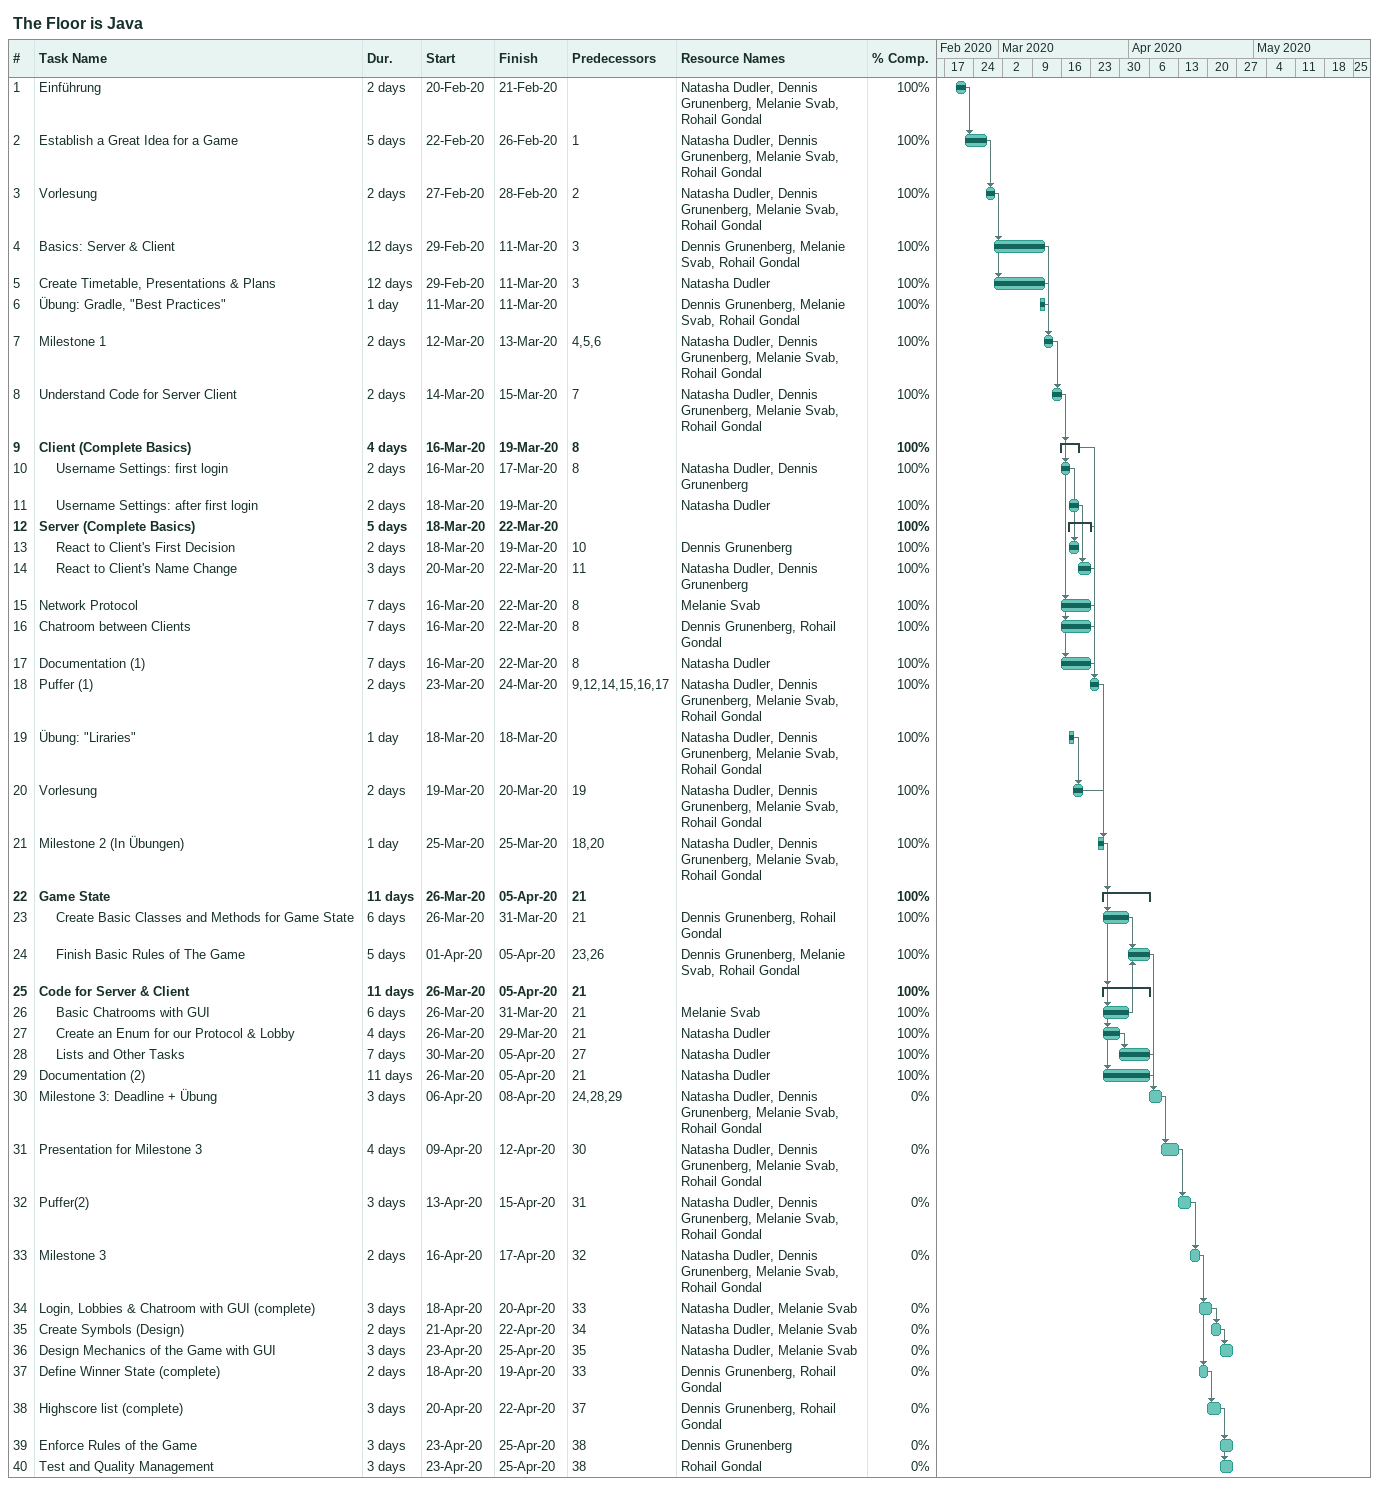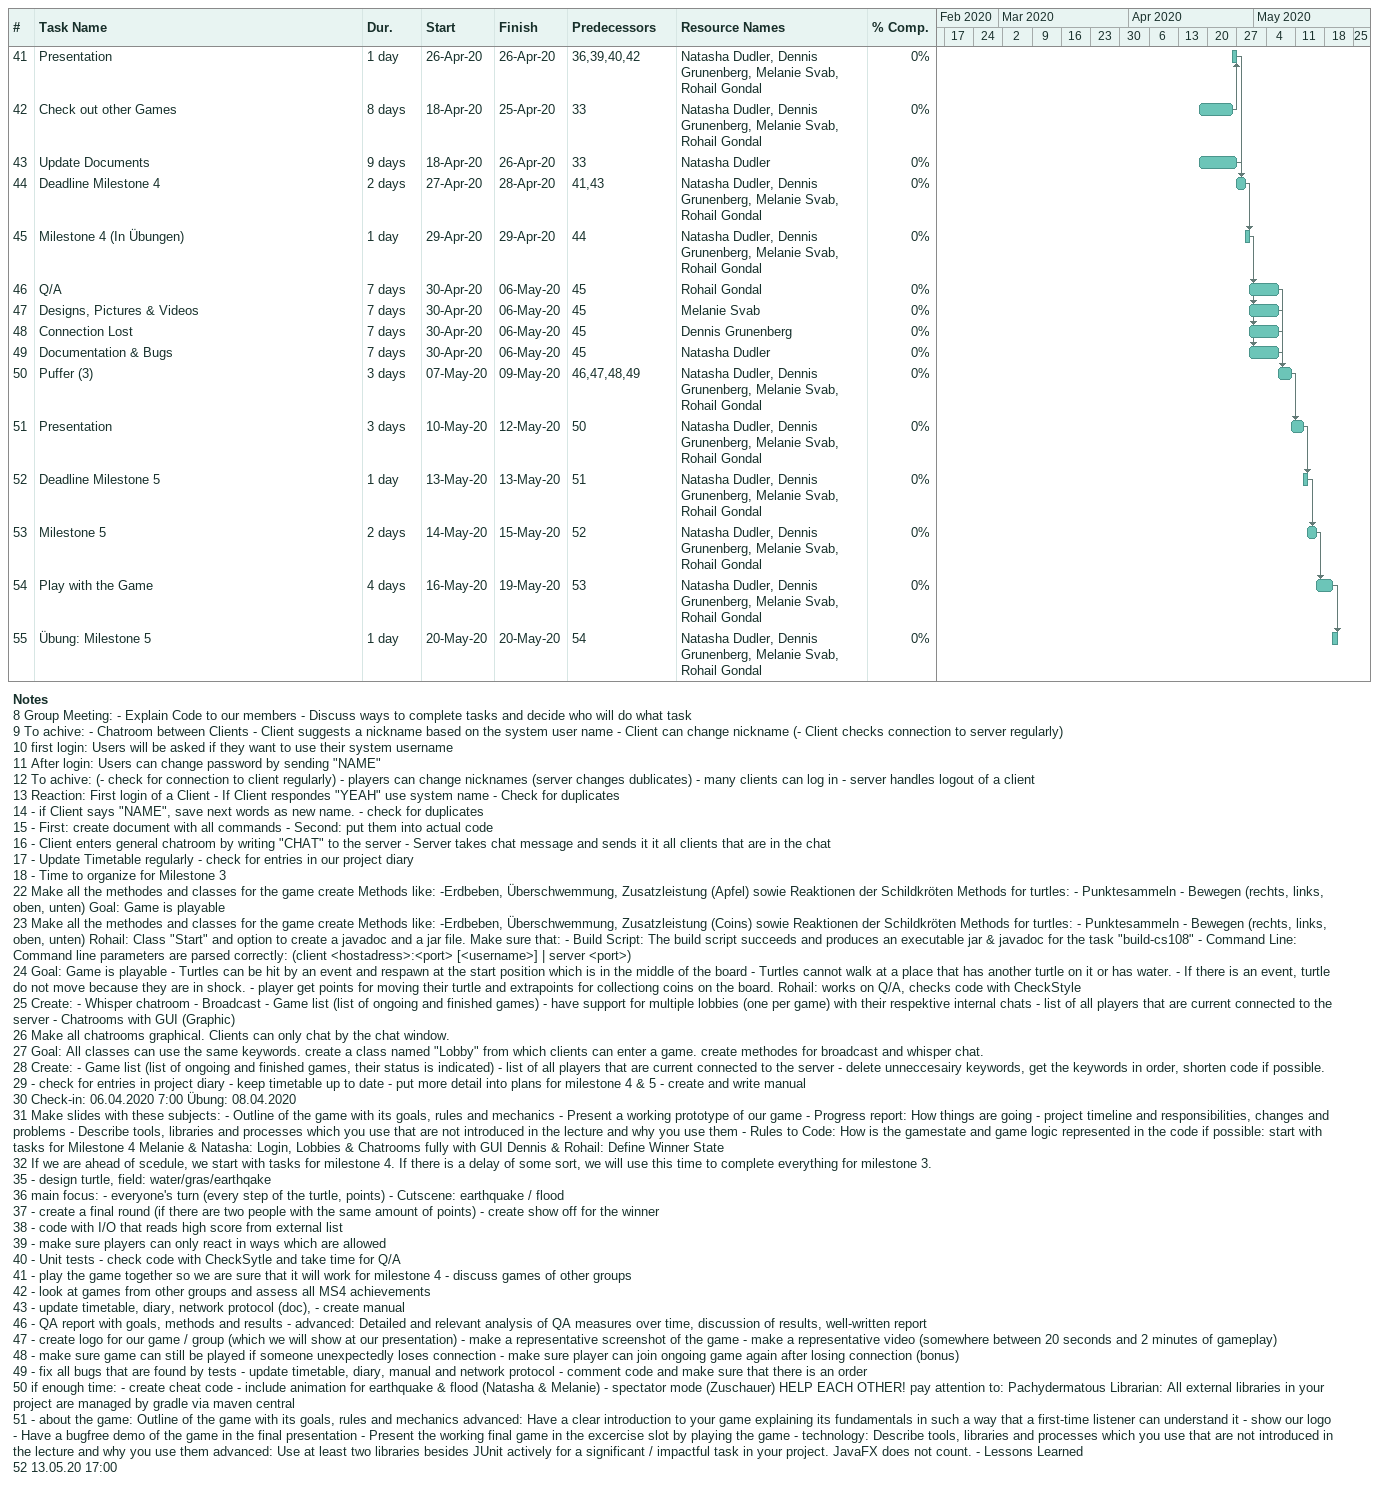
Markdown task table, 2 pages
The Floor is Java

| ID | Level | Task | Duration | Start | Finish | Predecessors | Resources | % complete |
|---|---|---|---|---|---|---|---|---|
| 1 | 1 | Einführung | 2d | 2020-02-20 | 2020-02-21 |  | Natasha Dudler, Dennis Grunenberg, Melanie Svab, Rohail Gondal | 100 |
| 2 | 1 | Establish a Great Idea for a Game | 5d | 2020-02-22 | 2020-02-26 | 1 | Natasha Dudler, Dennis Grunenberg, Melanie Svab, Rohail Gondal | 100 |
| 3 | 1 | Vorlesung | 2d | 2020-02-27 | 2020-02-28 | 2 | Natasha Dudler, Dennis Grunenberg, Melanie Svab, Rohail Gondal | 100 |
| 4 | 1 | Basics: Server & Client | 12d | 2020-02-29 | 2020-03-11 | 3 | Dennis Grunenberg, Melanie Svab, Rohail Gondal | 100 |
| 5 | 1 | Create Timetable, Presentations & Plans | 12d | 2020-02-29 | 2020-03-11 | 3 | Natasha Dudler | 100 |
| 6 | 1 | Übung: Gradle, "Best Practices" | 1d | 2020-03-11 | 2020-03-11 |  | Dennis Grunenberg, Melanie Svab, Rohail Gondal | 100 |
| 7 | 1 | Milestone 1 | 2d | 2020-03-12 | 2020-03-13 | 4, 5, 6 | Natasha Dudler, Dennis Grunenberg, Melanie Svab, Rohail Gondal | 100 |
| 8 | 1 | Understand Code for Server Client | 2d | 2020-03-14 | 2020-03-15 | 7 | Natasha Dudler, Dennis Grunenberg, Melanie Svab, Rohail Gondal | 100 |
| 9 | 1 | **Client (Complete Basics)** | 4d | 2020-03-16 | 2020-03-19 | 8 |  | 100 |
| 10 | 2 | Username Settings: first login | 2d | 2020-03-16 | 2020-03-17 | 8 | Natasha Dudler, Dennis Grunenberg | 100 |
| 11 | 2 | Username Settings: after first login | 2d | 2020-03-18 | 2020-03-19 |  | Natasha Dudler | 100 |
| 12 | 1 | **Server (Complete Basics)** | 5d | 2020-03-18 | 2020-03-22 |  |  | 100 |
| 13 | 2 | React to Client's First Decision | 2d | 2020-03-18 | 2020-03-19 | 10 | Dennis Grunenberg | 100 |
| 14 | 2 | React to Client's Name Change | 3d | 2020-03-20 | 2020-03-22 | 11 | Natasha Dudler, Dennis Grunenberg | 100 |
| 15 | 1 | Network Protocol | 7d | 2020-03-16 | 2020-03-22 | 8 | Melanie Svab | 100 |
| 16 | 1 | Chatroom between Clients | 7d | 2020-03-16 | 2020-03-22 | 8 | Dennis Grunenberg, Rohail Gondal | 100 |
| 17 | 1 | Documentation (1) | 7d | 2020-03-16 | 2020-03-22 | 8 | Natasha Dudler | 100 |
| 18 | 1 | Puffer (1) | 2d | 2020-03-23 | 2020-03-24 | 9, 12, 14, 15, 16, 17 | Natasha Dudler, Dennis Grunenberg, Melanie Svab, Rohail Gondal | 100 |
| 19 | 1 | Übung: "Liraries" | 1d | 2020-03-18 | 2020-03-18 |  | Natasha Dudler, Dennis Grunenberg, Melanie Svab, Rohail Gondal | 100 |
| 20 | 1 | Vorlesung | 2d | 2020-03-19 | 2020-03-20 | 19 | Natasha Dudler, Dennis Grunenberg, Melanie Svab, Rohail Gondal | 100 |
| 21 | 1 | Milestone 2 (In Übungen) | 1d | 2020-03-25 | 2020-03-25 | 18, 20 | Natasha Dudler, Dennis Grunenberg, Melanie Svab, Rohail Gondal | 100 |
| 22 | 1 | **Game State** | 11d | 2020-03-26 | 2020-04-05 | 21 |  | 100 |
| 23 | 2 | Create Basic Classes and Methods for Game State | 6d | 2020-03-26 | 2020-03-31 | 21 | Dennis Grunenberg, Rohail Gondal | 100 |
| 24 | 2 | Finish Basic Rules of The Game | 5d | 2020-04-01 | 2020-04-05 | 23, 26 | Dennis Grunenberg, Melanie Svab, Rohail Gondal | 100 |
| 25 | 1 | **Code for Server & Client** | 11d | 2020-03-26 | 2020-04-05 | 21 |  | 100 |
| 26 | 2 | Basic Chatrooms with GUI | 6d | 2020-03-26 | 2020-03-31 | 21 | Melanie Svab | 100 |
| 27 | 2 | Create an Enum for our Protocol & Lobby | 4d | 2020-03-26 | 2020-03-29 | 21 | Natasha Dudler | 100 |
| 28 | 2 | Lists and Other Tasks | 7d | 2020-03-30 | 2020-04-05 | 27 | Natasha Dudler | 100 |
| 29 | 1 | Documentation (2) | 11d | 2020-03-26 | 2020-04-05 | 21 | Natasha Dudler | 100 |
| 30 | 1 | Milestone 3: Deadline + Übung | 3d | 2020-04-06 | 2020-04-08 | 24, 28, 29 | Natasha Dudler, Dennis Grunenberg, Melanie Svab, Rohail Gondal | 0 |
| 31 | 1 | Presentation for Milestone 3 | 4d | 2020-04-09 | 2020-04-12 | 30 | Natasha Dudler, Dennis Grunenberg, Melanie Svab, Rohail Gondal | 0 |
| 32 | 1 | Puffer(2) | 3d | 2020-04-13 | 2020-04-15 | 31 | Natasha Dudler, Dennis Grunenberg, Melanie Svab, Rohail Gondal | 0 |
| 33 | 1 | Milestone 3 | 2d | 2020-04-16 | 2020-04-17 | 32 | Natasha Dudler, Dennis Grunenberg, Melanie Svab, Rohail Gondal | 0 |
| 34 | 1 | Login, Lobbies & Chatroom with GUI (complete) | 3d | 2020-04-18 | 2020-04-20 | 33 | Natasha Dudler, Melanie Svab | 0 |
| 35 | 1 | Create Symbols (Design) | 2d | 2020-04-21 | 2020-04-22 | 34 | Natasha Dudler, Melanie Svab | 0 |
| 36 | 1 | Design Mechanics of the Game with GUI | 3d | 2020-04-23 | 2020-04-25 | 35 | Natasha Dudler, Melanie Svab | 0 |
| 37 | 1 | Define Winner State (complete) | 2d | 2020-04-18 | 2020-04-19 | 33 | Dennis Grunenberg, Rohail Gondal | 0 |
| 38 | 1 | Highscore list (complete) | 3d | 2020-04-20 | 2020-04-22 | 37 | Dennis Grunenberg, Rohail Gondal | 0 |
| 39 | 1 | Enforce Rules of the Game | 3d | 2020-04-23 | 2020-04-25 | 38 | Dennis Grunenberg | 0 |
| 40 | 1 | Test and Quality Management | 3d | 2020-04-23 | 2020-04-25 | 38 | Rohail Gondal | 0 |
| 41 | 1 | Presentation | 1d | 2020-04-26 | 2020-04-26 | 36, 39, 40, 42 | Natasha Dudler, Dennis Grunenberg, Melanie Svab, Rohail Gondal | 0 |
| 42 | 1 | Check out other Games | 8d | 2020-04-18 | 2020-04-25 | 33 | Natasha Dudler, Dennis Grunenberg, Melanie Svab, Rohail Gondal | 0 |
| 43 | 1 | Update Documents | 9d | 2020-04-18 | 2020-04-26 | 33 | Natasha Dudler | 0 |
| 44 | 1 | Deadline Milestone 4 | 2d | 2020-04-27 | 2020-04-28 | 41, 43 | Natasha Dudler, Dennis Grunenberg, Melanie Svab, Rohail Gondal | 0 |
| 45 | 1 | Milestone 4 (In Übungen) | 1d | 2020-04-29 | 2020-04-29 | 44 | Natasha Dudler, Dennis Grunenberg, Melanie Svab, Rohail Gondal | 0 |
| 46 | 1 | Q/A | 7d | 2020-04-30 | 2020-05-06 | 45 | Rohail Gondal | 0 |
| 47 | 1 | Designs, Pictures & Videos | 7d | 2020-04-30 | 2020-05-06 | 45 | Melanie Svab | 0 |
| 48 | 1 | Connection Lost | 7d | 2020-04-30 | 2020-05-06 | 45 | Dennis Grunenberg | 0 |
| 49 | 1 | Documentation & Bugs | 7d | 2020-04-30 | 2020-05-06 | 45 | Natasha Dudler | 0 |
| 50 | 1 | Puffer (3) | 3d | 2020-05-07 | 2020-05-09 | 46, 47, 48, 49 | Natasha Dudler, Dennis Grunenberg, Melanie Svab, Rohail Gondal | 0 |
| 51 | 1 | Presentation | 3d | 2020-05-10 | 2020-05-12 | 50 | Natasha Dudler, Dennis Grunenberg, Melanie Svab, Rohail Gondal | 0 |
| 52 | 1 | Deadline Milestone 5 | 1d | 2020-05-13 | 2020-05-13 | 51 | Natasha Dudler, Dennis Grunenberg, Melanie Svab, Rohail Gondal | 0 |
| 53 | 1 | Milestone 5 | 2d | 2020-05-14 | 2020-05-15 | 52 | Natasha Dudler, Dennis Grunenberg, Melanie Svab, Rohail Gondal | 0 |
| 54 | 1 | Play with the Game | 4d | 2020-05-16 | 2020-05-19 | 53 | Natasha Dudler, Dennis Grunenberg, Melanie Svab, Rohail Gondal | 0 |
| 55 | 1 | Übung: Milestone 5 | 1d | 2020-05-20 | 2020-05-20 | 54 | Natasha Dudler, Dennis Grunenberg, Melanie Svab, Rohail Gondal | 0 |

Notes
- 8: Group Meeting: - Explain Code to our members - Discuss ways to complete tasks and decide who will do what task
- 9: To achive: - Chatroom between Clients - Client suggests a nickname based on the system user name - Client can change nickname (- Client checks connection to server regularly)
- 10: first login: Users will be asked if they want to use their system username
- 11: After login: Users can change password by sending "NAME"
- 12: To achive: (- check for connection to client regularly) - players can change nicknames (server changes dublicates) - many clients can log in - server handles logout of a client
- 13: Reaction: First login of a Client - If Client respondes "YEAH" use system name - Check for duplicates
- 14: - if Client says "NAME", save next words as new name. - check for duplicates
- 15: - First: create document with all commands - Second: put them into actual code
- 16: - Client enters general chatroom by writing "CHAT" to the server - Server takes chat message and sends it it all clients that are in the chat
- 17: - Update Timetable regularly - check for entries in our project diary
- 18: - Time to organize for Milestone 3
- 22: Make all the methodes and classes for the game create Methods like: -Erdbeben, Überschwemmung, Zusatzleistung (Apfel) sowie Reaktionen der Schildkröten Methods for turtles: - Punktesammeln - Bewegen (rechts, links, oben, unten) Goal: Game is playable
- 23: Make all the methodes and classes for the game create Methods like: -Erdbeben, Überschwemmung, Zusatzleistung (Coins) sowie Reaktionen der Schildkröten Methods for turtles: - Punktesammeln - Bewegen (rechts, links, oben, unten) Rohail: Class "Start" and option to create a javadoc and a jar file. Make sure that: - Build Script: The build script succeeds and produces an executable jar & javadoc for the task "build-cs108" - Command Line: Command line parameters are parsed correctly: (client <hostadress>:<port> [<username>] | server <port>)
- 24: Goal: Game is playable - Turtles can be hit by an event and respawn at the start position which is in the middle of the board - Turtles cannot walk at a place that has another turtle on it or has water. - If there is an event, turtle do not move because they are in shock. - player get points for moving their turtle and extrapoints for collectiong coins on the board. Rohail: works on Q/A, checks code with CheckStyle
- 25: Create: - Whisper chatroom - Broadcast - Game list (list of ongoing and finished games) - have support for multiple lobbies (one per game) with their respektive internal chats - list of all players that are current connected to the server - Chatrooms with GUI (Graphic)
- 26: Make all chatrooms graphical. Clients can only chat by the chat window.
- 27: Goal: All classes can use the same keywords. create a class named "Lobby" from which clients can enter a game. create methodes for broadcast and whisper chat.
- 28: Create: - Game list (list of ongoing and finished games, their status is indicated) - list of all players that are current connected to the server - delete unneccesairy keywords, get the keywords in order, shorten code if possible.
- 29: - check for entries in project diary - keep timetable up to date - put more detail into plans for milestone 4 & 5 - create and write manual
- 30: Check-in: 06.04.2020 7:00 Übung: 08.04.2020
- 31: Make slides with these subjects: - Outline of the game with its goals, rules and mechanics - Present a working prototype of our game - Progress report: How things are going - project timeline and responsibilities, changes and problems - Describe tools, libraries and processes which you use that are not introduced in the lecture and why you use them - Rules to Code: How is the gamestate and game logic represented in the code if possible: start with tasks for Milestone 4 Melanie & Natasha: Login, Lobbies & Chatrooms fully with GUI Dennis & Rohail: Define Winner State
- 32: If we are ahead of scedule, we start with tasks for milestone 4. If there is a delay of some sort, we will use this time to complete everything for milestone 3.
- 35: - design turtle, field: water/gras/earthqake
- 36: main focus: - everyone's turn (every step of the turtle, points) - Cutscene: earthquake / flood
- 37: - create a final round (if there are two people with the same amount of points) - create show off for the winner
- 38: - code with I/O that reads high score from external list
- 39: - make sure players can only react in ways which are allowed
- 40: - Unit tests - check code with CheckSytle and take time for Q/A
- 41: - play the game together so we are sure that it will work for milestone 4 - discuss games of other groups
- 42: - look at games from other groups and assess all MS4 achievements
- 43: - update timetable, diary, network protocol (doc), - create manual
- 46: - QA report with goals, methods and results - advanced: Detailed and relevant analysis of QA measures over time, discussion of results, well-written report
- 47: - create logo for our game / group (which we will show at our presentation) - make a representative screenshot of the game - make a representative video (somewhere between 20 seconds and 2 minutes of gameplay)
- 48: - make sure game can still be played if someone unexpectedly loses connection - make sure player can join ongoing game again after losing connection (bonus)
- 49: - fix all bugs that are found by tests - update timetable, diary, manual and network protocol - comment code and make sure that there is an order
- 50: if enough time: - create cheat code - include animation for earthquake & flood (Natasha & Melanie) - spectator mode (Zuschauer) HELP EACH OTHER! pay attention to: Pachydermatous Librarian: All external libraries in your project are managed by gradle via maven central
- 51: - about the game: Outline of the game with its goals, rules and mechanics advanced: Have a clear introduction to your game explaining its fundamentals in such a way that a first-time listener can understand it - show our logo - Have a bugfree demo of the game in the final presentation - Present the working final game in the excercise slot by playing the game - technology: Describe tools, libraries and processes which you use that are not introduced in the lecture and why you use them advanced: Use at least two libraries besides JUnit actively for a significant / impactful task in your project. JavaFX does not count. - Lessons Learned
- 52: 13.05.20 17:00
